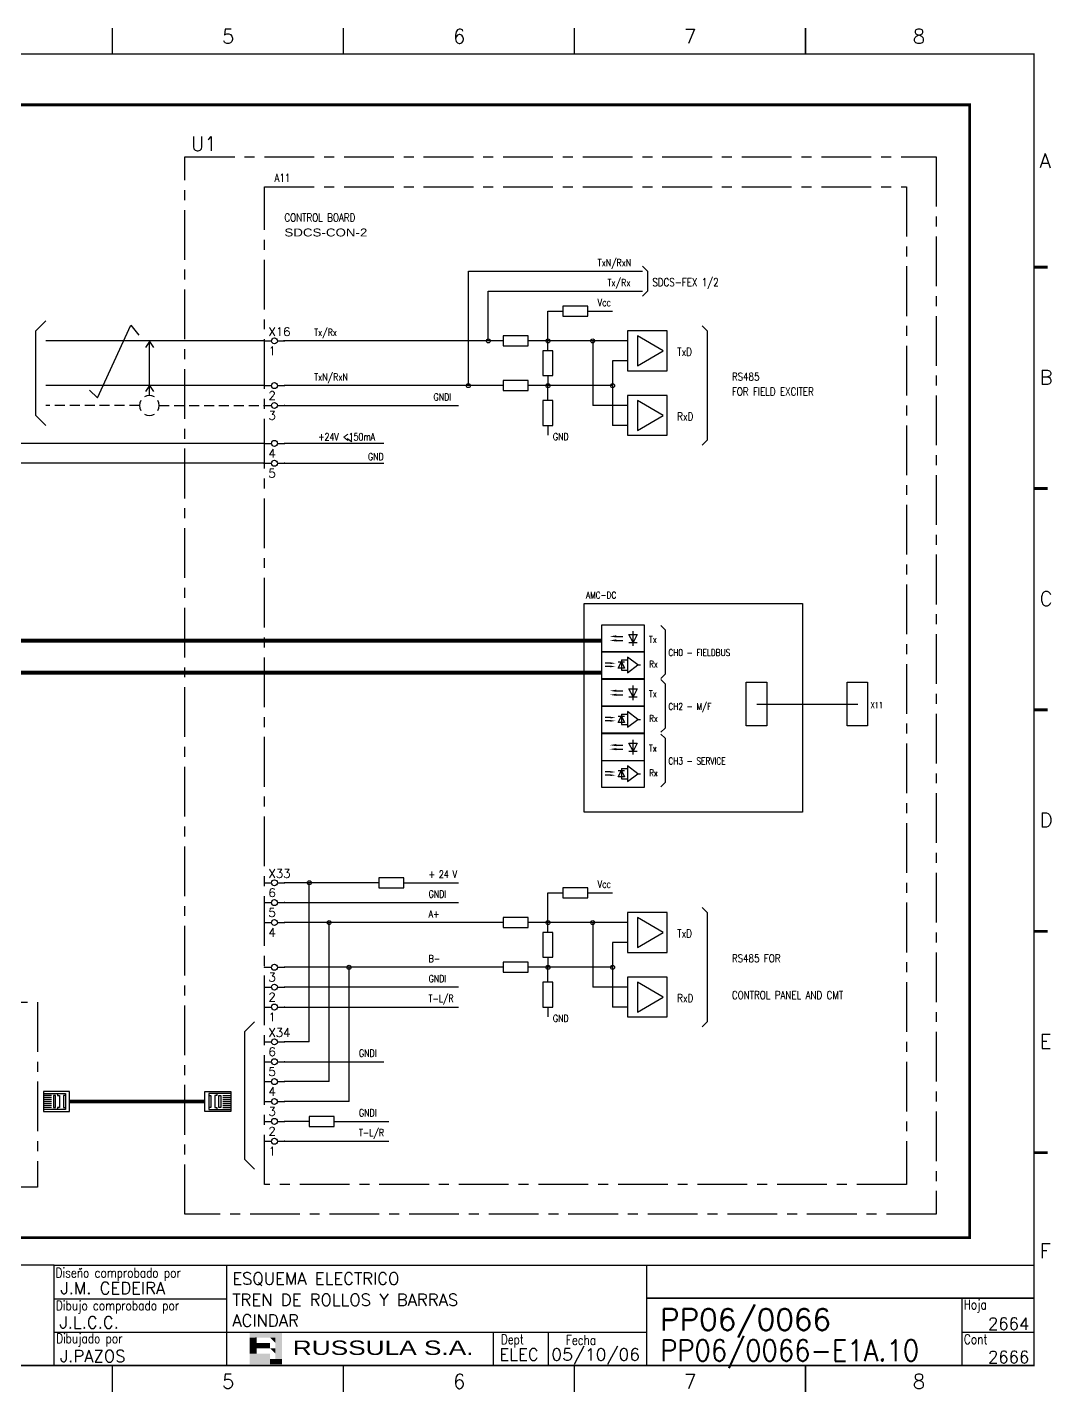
# Model space of a CAD drawing. Extents: x 889 to 1361, y -57 to 286.
# Drawn here: x 1104.1 to 1361.3, y -57 to 286.3 of the extents above; entities that cross this region are included whole.
import ezdxf
from ezdxf.enums import TextEntityAlignment as Align

# ---------------------------------------------------------------- set-up
doc = ezdxf.new("R2010")
doc.units = 0
doc.header["$LTSCALE"] = 10
doc.header["$MEASUREMENT"] = 0
for name, pattern in [('CENTER', [2, 1.25, -0.25, 0.25, -0.25]), ('DASHDOT', [1, 0.5, -0.25, 0, -0.25]), ('HIDDEN', [0.375, 0.25, -0.125])]:
    doc.linetypes.add(name, pattern=pattern)
doc.layers.get('0').update_dxf_attribs({"linetype": 'CONTINUOUS'})
for name, color, linetype in [('1', 7, 'CONTINUOUS'), ('10', 5, 'CONTINUOUS'), ('102', 7, 'CONTINUOUS'), ('2', 7, 'CONTINUOUS'), ('25', 3, 'CONTINUOUS'), ('25PK', 4, 'CENTER'), ('35', 2, 'CONTINUOUS'), ('8', 1, 'CONTINUOUS'), ('9', 6, 'CONTINUOUS'), ('DIBUJO', 7, 'CONTINUOUS'), ('NODE', 7, 'CONTINUOUS')]:
    doc.layers.add(name, color=color, linetype=linetype)
doc.styles.add('ABBSTYLE', font='ROMANS.SHX', dxfattribs={"width": 0.8})
doc.styles.add('HELV', font='HELV.SHX')
doc.styles.add('HELVETICA', font='HELV.SHX')
doc.styles.add('LABEL', font='SIMPLEX', dxfattribs={"width": 0.8, "height": 4})
doc.styles.add('ROMANS', font='ROMANS.SHX')
doc.styles.get("Standard").update_dxf_attribs({"font": 'simplex'})

# ---------------------------------------------------------------- blocks, each defined once
blk = doc.blocks.new('NOD', base_point=(237.5, 170))
at = {"layer": 'NODE'}
blk.add_point((237.5, 170), dxfattribs=at)
blk = doc.blocks.new('$$PLL21C')
for p, q in [((-2.5, 0), (-0.75, 0)), ((0.75, 0), (2.5, 0))]:
    blk.add_line(p, q)
at = {"layer": '2'}
blk.add_circle((0, 0), 0.75, dxfattribs=at)
for p in [(-2.5, 0), (2.5, 0)]:
    blk.add_blockref('NOD', p, dxfattribs=at)
at = {"layer": '8'}
blk.add_attdef('*A', (-1.5, -3.574999999999989), '', height=2.15, dxfattribs=at)
at = {"layer": '9'}
blk.add_attdef('ID', (-1.5, 1.25), '', height=2.15, dxfattribs=at)
blk = doc.blocks.new('AMP')
at = {"layer": '35'}
for p, q in [((0, 5), (0, -5)), ((10, 5), (0, 5)), ((10, -5), (10, 5)), ((0, -5), (10, -5))]:
    blk.add_line(p, q, dxfattribs=at)
blk.add_lwpolyline([(7.5, -3.75), (7.5, 3.75), (1.00480947161671, 0)], close=True, dxfattribs=at)
blk = doc.blocks.new('$030107')
at = {"layer": '102'}
for centre, start, end in [((0, 0), 150.0000000000002, 209.9999999999999), ((0, 0), 60.00000000000018, 119.9999999999999), ((0, 0), 330.0000000000002, 29.99999999999989), ((0, -2.842170943040401e-14), 240.0000000000001, 299.9999999999998)]:
    blk.add_arc(centre, 2.500000000000008, start, end, dxfattribs=at)
blk = doc.blocks.new('newcajec')
at = {"layer": '1'}
for p, q in [((179.4, 20.84999999999999), (0.1303441721052074, 20.84999999999999)), ((184.6434108527132, 20.17582254554676), (184.806079472624, 20.01315011347727)), ((184.806079472624, 20.01315011347727), (185.1814685954953, 20.25090212957883)), ((215.2, 20.79999999999999), (215.2, 0)), ((179.4, 13.86666666), (215.2, 13.86666666)), ((368, 14.06084184883153), (368, 0)), ((179.4, 6.93333333), (267.6330803594942, 6.93333333)), ((267.6330803594942, 6.93333333), (302.5, 6.93333333)), ((270.6330803594942, 6.908826233307309), (270.6330803594942, 0)), ((282.0665401797471, 6.93333333), (282.0665401797471, 0)), ((368, 6.93333333), (383, 6.93333333))]:
    blk.add_line(p, q, dxfattribs=at)
for points in [[(191.5000000000001, 272.5, 0.3, 0.3, 0), (191.5000000000001, 277.9125820568927, 0.3, 0.3, 0)], [(239.5000000000001, 272.5, 0.3, 0.3, 0), (239.5000000000001, 277.9125820568927, 0.3, 0.3, 0)], [(287.5000000000001, 272.5, 0.3, 0.3, 0), (287.5000000000001, 277.9125820568927, 0.3, 0.3, 0)], [(335.5000000000001, 272.5, 0.3, 0.3, 0), (335.5000000000001, 277.9125820568927, 0.3, 0.3, 0)], [(383.0109409190372, 228.2254404700672, 0.6, 0.6, 0), (385.8182220168639, 228.2254404700672, 0.6, 0.6, 0)], [(383.0109409190372, 182.2254404700672, 0.6, 0.6, 0), (385.8182220168639, 182.2254404700672, 0.6, 0.6, 0)], [(383.0109409190372, 136.2254404700672, 0.6, 0.6, 0), (385.8182220168639, 136.2254404700672, 0.6, 0.6, 0)], [(383.0109409190372, 90.2254404700672, 0.6, 0.6, 0), (385.8182220168639, 90.2254404700672, 0.6, 0.6, 0)], [(383.0109409190372, 44.22544047006719, 0.6, 0.6, 0), (385.8182220168639, 44.22544047006719, 0.6, 0.6, 0)], [(383, 20.79999999999999, 0.3, 0.3, 0), (179.4, 20.79999999999999, 0.3, 0.3, 0), (179.4, 0, 0.3, 0.3, 0)], [(302.5, 20.79999999999999, 0.3, 0.3, 0), (302.5, 0, 0.3, 0.3, 0)], [(302.5, 14, 0.3, 0.3, 0), (383, 14, 0.3, 0.3, 0)], [(191.5000000000001, -5.50000000000002, 0.3, 0.3, 0), (191.5000000000001, -0.08741794310727435, 0.3, 0.3, 0)], [(239.5000000000001, -5.50000000000002, 0.3, 0.3, 0), (239.5000000000001, -0.08741794310727435, 0.3, 0.3, 0)], [(287.5000000000001, -5.50000000000002, 0.3, 0.3, 0), (287.5000000000001, -0.08741794310727435, 0.3, 0.3, 0)], [(335.5000000000001, -5.50000000000002, 0.3, 0.3, 0), (335.5000000000001, -0.08741794310727435, 0.3, 0.3, 0)]]:
    blk.add_lwpolyline(points, format="xyseb", dxfattribs=at)
at = {"layer": '1', "const_width": 0.3}
blk.add_lwpolyline([(0, 0), (0, 272.5), (383, 272.5), (383, 0)], close=True, dxfattribs=at)
at = {"layer": '2', "color": 14}
for p, q in [((221.418090625, 4.694274193107214), (221.418090625, 5.808488255607214)), ((221.418090625, 2.465846068107213), (221.418090625, 3.580060130607212))]:
    blk.add_line(p, q, dxfattribs=at)
for points in [[(220.05064609375, 5.808488255607214), (220.05064609375, 6.922702318107211), (226.73593046875, 5.808488255607214), (226.73593046875, 6.922702318107211)], [(221.418090625, 2.465846068107213), (220.05064609375, 2.465846068107213), (221.418090625, 5.808488255607214), (220.05064609375, 5.808488255607214)], [(224.254271875, 5.808488255607214), (225.3684859375, 5.808488255607214), (225.3684859375, 4.694274193107214)], [(225.3684859375, 5.808488255607214), (226.73593046875, 5.808488255607214), (225.3684859375, 1.351632005607213), (226.73593046875, 1.351632005607213)], [(221.418090625, 4.694274193107214), (224.254271875, 4.694274193107214), (221.418090625, 3.580060130607212), (224.254271875, 3.580060130607212)], [(224.254271875, 3.580060130607212), (225.3684859375, 3.580060130607212), (225.3684859375, 2.465846068107213)], [(224.254271875, 0.2374179431072125), (224.254271875, 2.465846068107213), (220.05064609375, 0.2374179431072125), (220.05064609375, 2.465846068107213)], [(226.73593046875, 1.351632005607213), (226.73593046875, 0.2374179431072125), (224.254271875, 1.351632005607213), (224.254271875, 0.2374179431072125)]]:
    blk.add_solid(points, dxfattribs=at)
at = {"layer": '1', "style": 'ROMANS'}
for s, p in [('5', (214.2932166301969, 274.6822757111598)), ('6', (262.293216630197, 274.6822757111598)), ('7', (310.293216630197, 274.6822757111598)), ('8', (357.793216630197, 274.6822757111598)), ('A', (384.130468062106, 248.8361050328228)), ('B', (384.130468062106, 203.8361050328228)), ('C', (384.130468062106, 157.8361050328228)), ('D', (384.130468062106, 111.8361050328228)), ('E', (384.130468062106, 65.8361050328228)), ('F', (384.130468062106, 22.33610503282279)), ('5', (214.2932166301969, -4.817724288840244)), ('6', (262.293216630197, -4.817724288840244)), ('7', (310.293216630197, -4.817724288840244)), ('8', (357.793216630197, -4.817724288840244))]:
    blk.add_text(s, height=3, dxfattribs=at).set_placement(p)
at = {"layer": '1', "style": 'LABEL', "width": 0.8}
for s, p in [('Diseno comprobado por', (179.7314614292997, 18.27223571085374)), ('Dibujo comprobado por', (179.8050291925395, 11.4678814488418)), ('Hoja', (368.3783582875667, 11.66394739740196)), ('Dibujado por', (179.8266890074166, 4.640500723763907)), ('Fecha', (285.7145387337263, 4.296982269486556)), ('Cont', (368.4287365512884, 4.459855685207977))]:
    blk.add_text(s, height=2, dxfattribs=at).set_placement(p)
blk.add_text('Dept', height=2, dxfattribs=at).set_placement((274.6061509242405, 4.441269529660175), align=Align.CENTER)
at = {"layer": '10', "style": 'ROMANS'}
for tag, p in [('REV41', (3.5, 18.74499999999998)), ('REV43', (77.69972273858866, 18.74499999999998)), ('REV31', (3.5, 14.58499999999999)), ('REV33', (77.69972273858866, 14.58499999999999)), ('REV21', (3.5, 10.42499999999999)), ('REV23', (77.69972273858866, 10.42499999999999)), ('REV11', (3.5, 6.265000000000002)), ('REV13', (77.69972273858866, 6.265000000000002))]:
    blk.add_attdef(tag, text='', height=2.5, dxfattribs=at).set_placement(p, align=Align.MIDDLE)
for tag, p, height in [('REV42', (7.999999999999986, 17.49499999999998), 2.5), ('SHEETNAME1', (100.5, 15.82514432423481), 2.5), ('DESIGNCHECK', (180.7368689439597, 14.83229733012664), 2.5), ('DOCUMENTTYPE', (216.431556680333, 16.80300784715599), 2.5), ('NOTA', (305.324267012746, 15.80181941457773), 3), ('REV32', (7.999999999999986, 13.33499999999999), 2.5), ('OBJECT', (216.431556680333, 12.40274635088354), 2.5), ('REV22', (7.999999999999986, 9.174999999999999), 2.5), ('SHEETNAME2', (100.5, 11.66514432423481), 2.5), ('ORDER', (305.324267012746, 7.301819414577723), 4.5), ('SHEETNAME3', (100.5, 7.505144324234807), 2.5), ('DRAWINGCHECK', (180.5313437479052, 7.714149530439984), 2.5), ('CUSTOMER', (216.431556680333, 8.084891464683468), 2.5), ('REV12', (7.999999999999986, 5.015000000000002), 2.5), ('SHEETNAME4', (100.5, 3.345144324234811), 2.5), ('USER', (180.634361454448, 0.7089454855303376), 2.5), ('DEPARTMENT', (271.9308878022507, 1.045088830057653), 2.5), ('DOCUMENT_ID', (305.324267012746, 0.9341589120460885), 4.4)]:
    blk.add_attdef(tag, p, '', height=height, dxfattribs=at)
for tag, width, p, p2 in [('REV44', 1.221199022953692, (84.52509332113708, 17.49499999999998), (98.48165358346499, 17.49499999999998)), ('REV34', 1.221199022953692, (84.52509332113708, 13.33499999999998), (98.48165358346499, 13.33499999999998)), ('REV24', 1.221199022953692, (84.52509332113708, 9.174999999999988), (98.48165358346499, 9.174999999999988)), ('REV14', 1.221199022953692, (84.52509332113708, 5.014999999999999), (98.48165358346499, 5.014999999999999)), ('CREATED2', 7.039914616041486, (282.7069601254168, 1.045088830057653), (301.1448317388588, 1.045088830057653))]:
    blk.add_attdef(tag, text='', height=2.5, dxfattribs=dict(at, width=width)).set_placement(p, p2, align=Align.FIT)
for tag, p in [('SHEET', (382, 7.433333330000005)), ('NEXTSHEET', (382, 0.5000000000000018))]:
    blk.add_attdef(tag, text='', height=2.5, dxfattribs=at).set_placement(p, align=Align.RIGHT)
at = {"layer": 'DIBUJO', "color": 14, "style": 'HELVETICA', "width": 1.3}
blk.add_text('RUSSULA S.A.', height=3, dxfattribs=at).set_placement((229, 2.191446348186597))

msp = doc.modelspace()

# ---------------------------------------------------------------- linework, layer by layer
for p, q in [((1163.438202048241, 181.6991571373094), (1047.947287315007, 181.6991571373093)), ((1163.438202048241, 176.6991571373094), (1047.947287315007, 176.6991571373094)), ((1287.407448686372, 116.1080111413723), (1312.831494606395, 116.1080111413723))]:
    msp.add_line(p, q)
for points in [[(1244.026369453949, 141.4216091706752), (1298.890229538801, 141.4216091706752), (1298.890229538801, 88.97983851831759), (1244.026369453949, 88.97983851831759)], [(1284.778523775328, 121.6819230102575), (1289.927099966437, 121.6819230102575), (1289.927099966437, 110.6539248467056), (1284.778523775328, 110.6539248467056)], [(1310.15364871906, 121.6819230102575), (1315.302224910168, 121.6819230102575), (1315.302224910168, 110.6539248467056), (1310.15364871906, 110.6539248467056)]]:
    msp.add_lwpolyline(points, close=True)
for points in [[(1240.961255252108, 132.0633462899772, 1, 1, 0), (1059.781789271367, 132.0633462899772, 1, 1, 0)], [(1248.461255252108, 132.0633462899772, 1, 1, 0), (1240.961255252108, 132.0633462899772, 1, 1, 0)], [(1240.961255252108, 124.0633462899772, 1, 1, 0), (1059.781789271367, 124.0633462899772, 1, 1, 0)], [(1248.461255252108, 124.0633462899772, 1, 1, 0), (1240.961255252108, 124.0633462899772, 1, 1, 0)]]:
    msp.add_lwpolyline(points, format="xyseb")
at = {"layer": '2', "color": 7}
for p, q in [((1106.188202048241, 209.9751670624095), (1108.688202048241, 212.4751670624095)), ((1106.188202048241, 209.9751670624095), (1108.688202048241, 212.4751670624095)), ((1106.188202048241, 188.7251693540229), (1106.188202048241, 209.9751670624095)), ((1121.694137398478, 193.1185246784324), (1130.087492722887, 211.3974279205905)), ((1130.087492722887, 211.3974279205905), (1132.087492722887, 208.8974279205905)), ((1163.688202048241, 207.4751670624095), (1108.688202048241, 207.4751670624095)), ((1134.746891882892, 207.288182733815), (1133.746891882892, 205.788182733815)), ((1134.746891882892, 193.7251693540229), (1134.746891882892, 207.288182733815)), ((1134.746891882892, 207.288182733815), (1135.746891882892, 205.788182733815)), ((1163.688202048241, 196.2251693540229), (1108.688202048241, 196.2251693540229)), ((1134.746891882892, 196.2251693540229), (1133.746891882892, 194.7251693540229)), ((1134.746891882892, 196.2251693540229), (1135.746891882892, 194.7251693540229)), ((1119.694137398478, 195.1185246784324), (1121.694137398478, 193.1185246784324)), ((1108.688202048241, 186.2251693540229), (1106.188202048241, 188.7251693540229)), ((1184.471218085809, 182.9294277415686), (1185.609478802719, 182.1379083482666)), ((1248.461255252108, 136.0633462899772), (1259.086255252108, 136.0633462899772)), ((1248.461255252108, 129.2633462899772), (1248.461255252108, 136.0633462899772)), ((1259.086255252108, 136.0633462899772), (1259.086255252108, 129.2633462899772)), ((1248.461255252108, 122.5100376487626), (1248.461255252108, 129.3100376487626)), ((1248.461255252108, 129.3100376487626), (1259.086255252108, 129.3100376487626)), ((1259.086255252108, 129.2633462899772), (1248.461255252108, 129.2633462899772)), ((1259.086255252108, 129.3100376487626), (1259.086255252108, 122.5100376487626)), ((1259.086255252108, 122.5100376487626), (1248.461255252108, 122.5100376487626)), ((1248.461255252108, 122.3908889550722), (1259.086255252108, 122.3908889550722)), ((1248.461255252108, 115.5908889550722), (1248.461255252108, 122.3908889550722)), ((1259.086255252108, 122.3908889550722), (1259.086255252108, 115.5908889550722)), ((1248.461255252108, 108.8375803138575), (1248.461255252108, 115.6375803138575)), ((1248.461255252108, 115.6375803138575), (1259.086255252108, 115.6375803138575)), ((1259.086255252108, 115.5908889550722), (1248.461255252108, 115.5908889550722)), ((1259.086255252108, 115.6375803138575), (1259.086255252108, 108.8375803138575)), ((1259.086255252108, 108.8375803138575), (1248.461255252108, 108.8375803138575)), ((1248.461255252108, 101.9184316201671), (1248.461255252108, 108.7184316201671)), ((1248.461255252108, 108.7184316201671), (1259.086255252108, 108.7184316201671)), ((1259.086255252108, 108.7184316201671), (1259.086255252108, 101.9184316201671)), ((1248.461255252108, 101.9651229789525), (1259.086255252108, 101.9651229789525)), ((1248.461255252108, 95.16512297895247), (1248.461255252108, 101.9651229789525)), ((1259.086255252108, 101.9184316201671), (1248.461255252108, 101.9184316201671)), ((1259.086255252108, 101.9651229789525), (1259.086255252108, 95.16512297895247)), ((1259.086255252108, 95.16512297895247), (1248.461255252108, 95.16512297895247)), ((1161.188202048241, 36.22286521377987), (1158.688202048241, 33.72286521377987)), ((1158.688202048241, 33.72286521377987), (1158.688202048241, 1.696100408621078)), ((1114.633967806263, 18.72286521377987), (1108.133967806263, 18.72286521377987)), ((1108.133967806263, 18.72286521377987), (1108.133967806263, 13.72286521377987)), ((1108.133967806263, 18.22286521377987), (1113.633967806263, 18.22286521377987)), ((1110.133967806263, 17.72286521377987), (1108.133967806263, 17.72286521377987)), ((1110.133967806263, 17.22286521377987), (1108.133967806263, 17.22286521377987)), ((1110.633967806263, 17.72286521377987), (1110.633967806263, 14.72286521377987)), ((1111.133967806263, 17.72286521377987), (1110.633967806263, 17.72286521377987)), ((1111.133967806263, 14.72286521377987), (1111.133967806263, 17.72286521377987)), ((1111.633967806263, 18.22286521377987), (1111.633967806263, 17.72286521377987)), ((1111.633967806263, 17.72286521377987), (1112.133967806263, 17.72286521377987)), ((1112.133967806263, 17.72286521377987), (1112.133967806263, 14.72286521377987)), ((1113.133967806263, 17.72286521377987), (1113.133967806263, 14.72286521377987)), ((1113.633967806263, 17.72286521377987), (1113.133967806263, 17.72286521377987)), ((1113.633967806263, 18.22286521377987), (1113.633967806263, 14.22286521377987)), ((1114.633967806263, 13.72286521377987), (1114.633967806263, 18.72286521377987)), ((1148.688202048241, 13.72286521377987), (1148.688202048241, 18.72286521377987)), ((1148.688202048241, 18.72286521377987), (1155.188202048241, 18.72286521377987)), ((1149.688202048241, 18.22286521377987), (1149.688202048241, 14.22286521377987)), ((1155.188202048241, 18.22286521377987), (1149.688202048241, 18.22286521377987)), ((1149.688202048241, 17.72286521377987), (1150.188202048241, 17.72286521377987)), ((1150.188202048241, 17.72286521377987), (1150.188202048241, 14.72286521377987)), ((1151.188202048241, 17.72286521377987), (1151.188202048241, 14.72286521377987)), ((1151.688202048241, 17.72286521377987), (1151.188202048241, 17.72286521377987)), ((1151.688202048241, 18.22286521377987), (1151.688202048241, 17.72286521377987)), ((1152.188202048241, 14.72286521377987), (1152.188202048241, 17.72286521377987)), ((1152.188202048241, 17.72286521377987), (1152.688202048241, 17.72286521377987)), ((1152.688202048241, 17.72286521377987), (1152.688202048241, 14.72286521377987)), ((1153.188202048241, 17.72286521377987), (1155.188202048241, 17.72286521377987)), ((1153.188202048241, 17.22286521377987), (1155.188202048241, 17.22286521377987)), ((1155.188202048241, 18.72286521377987), (1155.188202048241, 13.72286521377987)), ((1110.133967806263, 16.72286521377987), (1108.133967806263, 16.72286521377987)), ((1110.133967806263, 16.22286521377987), (1108.133967806263, 16.22286521377987)), ((1110.133967806263, 15.72286521377987), (1108.133967806263, 15.72286521377987)), ((1110.133967806263, 15.22286521377987), (1108.133967806263, 15.22286521377987)), ((1110.133967806263, 14.72286521377987), (1108.133967806263, 14.72286521377987)), ((1113.633967806263, 14.22286521377987), (1108.133967806263, 14.22286521377987)), ((1110.633967806263, 14.72286521377987), (1111.133967806263, 14.72286521377987)), ((1111.633967806263, 14.72286521377987), (1111.633967806263, 14.22286521377987)), ((1112.133967806263, 14.72286521377987), (1111.633967806263, 14.72286521377987)), ((1113.133967806263, 14.72286521377987), (1113.633967806263, 14.72286521377987)), ((1114.633967806263, 16.22286521377987), (1148.688202048241, 16.22286521377987)), ((1150.188202048241, 14.72286521377987), (1149.688202048241, 14.72286521377987)), ((1149.688202048241, 14.22286521377987), (1155.188202048241, 14.22286521377987)), ((1151.188202048241, 14.72286521377987), (1151.688202048241, 14.72286521377987)), ((1151.688202048241, 14.72286521377987), (1151.688202048241, 14.22286521377987)), ((1152.688202048241, 14.72286521377987), (1152.188202048241, 14.72286521377987)), ((1153.188202048241, 16.72286521377987), (1155.188202048241, 16.72286521377987)), ((1153.188202048241, 16.22286521377987), (1155.188202048241, 16.22286521377987)), ((1153.188202048241, 15.72286521377987), (1155.188202048241, 15.72286521377987)), ((1153.188202048241, 15.22286521377987), (1155.188202048241, 15.22286521377987)), ((1153.188202048241, 14.72286521377987), (1155.188202048241, 14.72286521377987)), ((1108.133967806263, 13.72286521377987), (1114.633967806263, 13.72286521377987)), ((1155.188202048241, 13.72286521377987), (1148.688202048241, 13.72286521377987)), ((1158.688202048241, 1.696100408621078), (1161.188202048241, -0.8038995913789222))]:
    msp.add_line(p, q, dxfattribs=at)
at = {"layer": '2', "color": 7, "linetype": 'HIDDEN'}
for p, q in [((1132.246891882892, 191.2251693540229), (1108.688202048241, 191.2251693540229)), ((1137.246891882892, 191.2251693540229), (1163.688202048241, 191.2251693540229))]:
    msp.add_line(p, q, dxfattribs=at)
at = {"layer": '2', "color": 3, "linetype": 'DASHDOT', "const_width": 0.7}
msp.add_lwpolyline([(994.0604285524653, 266.8086213722307), (1340.93620764984, 266.8086213722307), (1340.93620764984, -18.01535727655448), (994.0604285524653, -18.01535727655448), (994.0604285524653, 266.8086213722307)], dxfattribs=at)
at = {"layer": '2', "color": 7}
msp.add_lwpolyline([(1114.633967806263, 16.22286521377987, 1, 1, 0), (1148.688202048241, 16.22286521377987, 1, 1, 0)], format="xyseb", dxfattribs=at)
at = {"layer": '25'}
for p, q in [((1259.938202048241, 224.9751693540229), (1258.688202048241, 226.2251693540229)), ((1259.938202048241, 224.9751693540229), (1259.938202048241, 219.9751693540229)), ((1259.938202048241, 219.9751693540229), (1258.688202048241, 218.7251693540229)), ((1274.938202048241, 209.9751693540229), (1273.688202048241, 211.2251693540229)), ((1274.938202048241, 209.9751693540229), (1274.938202048241, 182.4751693540229)), ((1274.938202048241, 182.4751693540229), (1273.688202048241, 181.2251693540229)), ((1264.364887063291, 134.806921012094), (1263.302387063291, 135.869421012094)), ((1264.364887063291, 134.806921012094), (1264.364887063291, 123.658712994377)), ((1264.364887063291, 123.658712994377), (1263.302387063291, 122.596212994377)), ((1264.364887063291, 121.2680321826402), (1263.302387063291, 122.3305321826402)), ((1264.364887063291, 121.2680321826402), (1264.364887063291, 110.1198241649232)), ((1264.364887063291, 110.1198241649231), (1263.302387063291, 109.0573241649231)), ((1264.364887063291, 107.5577657734407), (1263.302387063291, 108.6202657734407)), ((1264.364887063291, 107.5577657734407), (1264.364887063291, 96.40955775572371)), ((1264.364887063291, 96.40955775572368), (1263.302387063291, 95.34705775572368)), ((1274.938202048241, 63.72286521377987), (1273.688202048241, 64.97286521377987)), ((1274.938202048241, 63.72286521377987), (1274.938202048241, 36.22286521377987)), ((1274.938202048241, 36.22286521377987), (1273.688202048241, 34.97286521377987))]:
    msp.add_line(p, q, dxfattribs=at)
at = {"layer": '25PK'}
for p, q in [((1143.688202048241, -12.12336033635131), (1143.688202048241, 253.7251693540229)), ((1143.688202048241, 253.7251693540229), (1332.549312932299, 253.7251693540229)), ((1332.549312932299, 253.7251693540229), (1332.549312932299, -12.12336033635131)), ((1163.688202048241, -4.623360336351311), (1163.688202048241, 246.2251693540229)), ((1163.688202048241, 246.2251693540229), (1325.049312932299, 246.2251693540229)), ((1325.049312932299, 246.2251693540229), (1325.049312932299, -4.623360336351311)), ((1071.633967806263, 41.22286521377987), (1106.633967806263, 41.22286521377987)), ((1106.633967806263, 41.22286521377987), (1106.633967806263, -5.277134786220131)), ((1106.633967806263, -5.277134786220131), (1071.633967806263, -5.277134786220131)), ((1325.049312932299, -4.623360336351311), (1163.688202048241, -4.623360336351311)), ((1332.549312932299, -12.12336033635131), (1143.688202048241, -12.12336033635131))]:
    msp.add_line(p, q, dxfattribs=at)
at = {"layer": '35'}
for p, q in [((1214.938202048241, 196.2251693540229), (1214.938202048241, 224.9751693540229)), ((1214.938202048241, 224.9751693540229), (1258.688202048241, 224.9751693540229)), ((1219.938202048241, 219.9751693540229), (1258.688202048241, 219.9751693540229)), ((1219.938202048241, 207.4751693540229), (1219.938202048241, 219.9751693540229)), ((1234.938202048241, 207.4751693540229), (1234.938202048241, 214.9751693540229)), ((1234.938202048241, 214.9751693540229), (1238.688202048241, 214.9751693540229)), ((1244.938202048241, 214.9751693540229), (1251.188202048241, 214.9751693540229)), ((1223.688202048241, 207.4751693540229), (1168.475658917406, 207.4751693540229)), ((1254.867460063647, 207.4751693540229), (1229.938202048241, 207.4751693540229)), ((1234.938202048241, 204.9751693540229), (1234.938202048241, 207.4751693540229)), ((1246.188202048241, 207.4751693540229), (1246.188202048241, 191.2251693540229)), ((1251.188202048241, 202.4751693540229), (1251.188202048241, 186.2251693540229)), ((1254.867460063647, 202.4751693540229), (1251.188202048241, 202.4751693540229)), ((1223.688202048241, 196.2251693540229), (1168.688202048241, 196.2251693540229)), ((1251.117460063647, 196.2251693540229), (1229.938202048241, 196.2251693540229)), ((1234.938202048241, 198.7251693540229), (1234.938202048241, 196.2251693540229)), ((1234.938202048241, 192.4751693540229), (1234.938202048241, 196.2251693540229)), ((1163.438202048241, 191.2251693540229), (1163.688202048241, 191.2251693540229)), ((1168.688202048241, 191.2251693540229), (1212.438202048241, 191.2251693540229)), ((1254.867460063647, 191.2251693540229), (1246.188202048241, 191.2251693540229)), ((1234.938202048241, 186.2251693540229), (1234.938202048241, 183.7251693540229)), ((1254.867460063647, 186.2251693540229), (1251.188202048241, 186.2251693540229)), ((1163.688202048241, 181.6991571373094), (1163.438202048241, 181.6991571373094)), ((1193.688202048241, 181.6991571373094), (1168.688202048241, 181.6991571373094)), ((1163.438202048241, 176.6991571373094), (1163.688202048241, 176.6991571373094)), ((1168.688202048241, 176.6991571373094), (1193.688202048241, 176.6991571373094)), ((1256.323755252108, 130.8273462899774), (1256.323755252108, 134.4993462899774)), ((1252.090755252108, 133.1733462899774), (1253.722755252108, 133.1733462899774)), ((1252.090755252108, 132.1533462899774), (1253.722755252108, 132.1533462899774)), ((1256.323755252108, 131.6433462899774), (1255.303755252108, 133.6833462899774)), ((1255.303755252108, 133.6833462899774), (1257.343755252108, 133.6833462899774)), ((1255.303755252108, 131.6433462899774), (1257.343755252108, 131.6433462899774)), ((1257.343755252108, 133.6833462899774), (1256.323755252108, 131.6433462899774)), ((1253.391255252108, 127.2870376487626), (1253.391255252108, 124.6758376487626)), ((1253.391255252108, 127.2870376487626), (1254.943246709769, 127.2870376487626)), ((1257.554446709769, 125.9814376487626), (1254.943246709769, 127.9398376487626)), ((1254.943246709769, 127.9398376487626), (1254.943246709769, 124.0230376487626)), ((1250.644477603643, 126.4200376487626), (1249.338877603643, 126.4200376487626)), ((1250.644477603643, 125.6040376487626), (1249.338877603643, 125.6040376487626)), ((1252.575255252108, 125.1654376487626), (1253.391255252108, 126.7974376487626)), ((1252.575255252108, 126.7974376487626), (1254.207255252108, 126.7974376487626)), ((1254.207255252108, 125.1654376487626), (1252.575255252108, 125.1654376487626)), ((1253.391255252108, 126.7974376487626), (1254.207255252108, 125.1654376487626)), ((1253.391255252108, 124.6758376487626), (1254.943246709769, 124.6758376487626)), ((1254.943246709769, 124.0230376487626), (1257.554446709769, 125.9814376487626)), ((1257.554446709769, 125.9814376487626), (1258.207246709769, 125.9814376487626)), ((1256.323755252108, 117.1548889550724), (1256.323755252108, 120.8268889550723)), ((1252.090755252108, 119.5008889550724), (1253.722755252108, 119.5008889550724)), ((1252.090755252108, 118.4808889550724), (1253.722755252108, 118.4808889550724)), ((1256.323755252108, 117.9708889550723), (1255.303755252108, 120.0108889550723)), ((1255.303755252108, 120.0108889550723), (1257.343755252108, 120.0108889550723)), ((1255.303755252108, 117.9708889550723), (1257.343755252108, 117.9708889550723)), ((1257.343755252108, 120.0108889550723), (1256.323755252108, 117.9708889550723)), ((1253.391255252108, 113.6145803138575), (1253.391255252108, 111.0033803138575)), ((1253.391255252108, 113.6145803138575), (1254.943246709769, 113.6145803138575)), ((1257.554446709769, 112.3089803138575), (1254.943246709769, 114.2673803138575)), ((1254.943246709769, 114.2673803138575), (1254.943246709769, 110.3505803138575)), ((1250.644477603643, 112.7475803138575), (1249.338877603643, 112.7475803138575)), ((1250.644477603643, 111.9315803138575), (1249.338877603643, 111.9315803138575)), ((1252.575255252108, 111.4929803138575), (1253.391255252108, 113.1249803138576)), ((1252.575255252108, 113.1249803138576), (1254.207255252108, 113.1249803138576)), ((1254.207255252108, 111.4929803138575), (1252.575255252108, 111.4929803138575)), ((1253.391255252108, 113.1249803138576), (1254.207255252108, 111.4929803138575)), ((1253.391255252108, 111.0033803138575), (1254.943246709769, 111.0033803138575)), ((1254.943246709769, 110.3505803138575), (1257.554446709769, 112.3089803138575)), ((1257.554446709769, 112.3089803138575), (1258.207246709769, 112.3089803138575)), ((1256.323755252108, 103.4824316201673), (1256.323755252108, 107.1544316201673)), ((1252.090755252108, 105.8284316201673), (1253.722755252108, 105.8284316201673)), ((1252.090755252108, 104.8084316201673), (1253.722755252108, 104.8084316201673)), ((1255.303755252108, 106.3384316201673), (1257.343755252108, 106.3384316201673)), ((1256.323755252108, 104.2984316201673), (1255.303755252108, 106.3384316201673)), ((1255.303755252108, 104.2984316201673), (1257.343755252108, 104.2984316201673)), ((1257.343755252108, 106.3384316201673), (1256.323755252108, 104.2984316201673)), ((1253.391255252108, 99.94212297895245), (1253.391255252108, 97.33092297895246)), ((1253.391255252108, 99.94212297895245), (1254.943246709769, 99.94212297895245)), ((1257.554446709769, 98.63652297895248), (1254.943246709769, 100.5949229789525)), ((1254.943246709769, 100.5949229789525), (1254.943246709769, 96.67812297895244)), ((1250.644477603643, 99.07512297895246), (1249.338877603643, 99.07512297895246)), ((1250.644477603643, 98.25912297895246), (1249.338877603643, 98.25912297895246)), ((1252.575255252108, 97.82052297895245), (1253.391255252108, 99.45252297895252)), ((1252.575255252108, 99.45252297895252), (1254.207255252108, 99.45252297895252)), ((1254.207255252108, 97.82052297895245), (1252.575255252108, 97.82052297895245)), ((1253.391255252108, 99.45252297895252), (1254.207255252108, 97.82052297895245)), ((1253.391255252108, 97.33092297895246), (1254.943246709769, 97.33092297895246)), ((1254.943246709769, 96.67812297895244), (1257.554446709769, 98.63652297895248)), ((1257.554446709769, 98.63652297895248), (1258.207246709769, 98.63652297895248)), ((1192.438202048241, 71.22286521377987), (1168.688202048241, 71.22286521377987)), ((1174.938202048241, 31.22286521377987), (1174.938202048241, 71.22286521377987)), ((1198.688202048241, 71.22286521377987), (1212.438202048241, 71.22286521377987)), ((1234.938202048241, 61.22286521377987), (1234.938202048241, 68.72286521377987)), ((1234.938202048241, 68.72286521377987), (1238.688202048241, 68.72286521377987)), ((1244.938202048241, 68.72286521377987), (1251.188202048241, 68.72286521377987)), ((1168.688202048241, 66.22286521377987), (1212.438202048241, 66.22286521377987)), ((1223.688202048241, 61.22286521377987), (1168.688202048241, 61.22286521377987)), ((1179.938202048241, 21.22286521377987), (1179.938202048241, 61.22286521377987)), ((1254.867460063647, 61.22286521377987), (1229.938202048241, 61.22286521377987)), ((1234.938202048241, 58.72286521377987), (1234.938202048241, 61.22286521377987)), ((1246.188202048241, 61.22286521377987), (1246.188202048241, 44.97286521377987)), ((1251.188202048241, 56.22286521377987), (1251.188202048241, 39.97286521377987)), ((1254.867460063647, 56.22286521377987), (1251.188202048241, 56.22286521377987)), ((1234.938202048241, 52.47286521377987), (1234.938202048241, 49.97286521377987)), ((1223.688202048241, 49.97286521377987), (1168.688202048241, 49.97286521377987)), ((1184.938202048241, 16.22286521377987), (1184.938202048241, 49.97286521377987)), ((1251.117460063647, 49.97286521377987), (1229.938202048241, 49.97286521377987)), ((1234.938202048241, 46.22286521377987), (1234.938202048241, 49.97286521377987)), ((1212.438202048241, 44.97286521377987), (1168.688202048241, 44.97286521377987)), ((1254.867460063647, 44.97286521377987), (1246.188202048241, 44.97286521377984)), ((1168.688202048241, 39.97286521377987), (1212.438202048241, 39.97286521377987)), ((1234.938202048241, 39.97286521377987), (1234.938202048241, 37.47286521377987)), ((1254.867460063647, 39.97286521377987), (1251.188202048241, 39.97286521377987)), ((1174.938202048241, 31.22286521377987), (1168.688202048241, 31.22286521377987)), ((1168.688202048241, 26.22286521377987), (1193.688202048241, 26.22286521377987)), ((1179.938202048241, 21.22286521377987), (1168.688202048241, 21.22286521377987)), ((1184.938202048241, 16.22286521377987), (1168.688202048241, 16.22286521377987)), ((1174.938202048241, 11.22286521377987), (1168.688202048241, 11.22286521377987)), ((1181.188202048241, 11.22286521377987), (1194.938202048241, 11.22286521377987)), ((1168.688202048241, 6.222865213779869), (1194.938202048241, 6.222865213779869))]:
    msp.add_line(p, q, dxfattribs=at)
for points in [[(1238.688202048241, 216.2251693540229), (1238.688202048241, 213.7251693540229), (1244.938202048241, 213.7251693540229), (1244.938202048241, 216.2251693540229)], [(1223.688202048241, 208.7251693540229), (1223.688202048241, 206.2251693540229), (1229.938202048241, 206.2251693540229), (1229.938202048241, 208.7251693540229)], [(1233.688202048241, 198.7251693540229), (1236.188202048241, 198.7251693540229), (1236.188202048241, 204.9751693540229), (1233.688202048241, 204.9751693540229)], [(1223.688202048241, 197.4751693540229), (1223.688202048241, 194.9751693540229), (1229.938202048241, 194.9751693540229), (1229.938202048241, 197.4751693540229)], [(1233.688202048241, 186.2251693540229), (1236.188202048241, 186.2251693540229), (1236.188202048241, 192.4751693540229), (1233.688202048241, 192.4751693540229)], [(1192.438202048241, 72.47286521377987), (1192.438202048241, 69.97286521377987), (1198.688202048241, 69.97286521377987), (1198.688202048241, 72.47286521377987)], [(1238.688202048241, 69.97286521377987), (1238.688202048241, 67.47286521377987), (1244.938202048241, 67.47286521377987), (1244.938202048241, 69.97286521377987)], [(1223.688202048241, 62.47286521377987), (1223.688202048241, 59.97286521377987), (1229.938202048241, 59.97286521377987), (1229.938202048241, 62.47286521377987)], [(1233.688202048241, 52.47286521377987), (1236.188202048241, 52.47286521377987), (1236.188202048241, 58.72286521377987), (1233.688202048241, 58.72286521377987)], [(1223.688202048241, 51.22286521377987), (1223.688202048241, 48.72286521377987), (1229.938202048241, 48.72286521377987), (1229.938202048241, 51.22286521377987)], [(1233.688202048241, 39.97286521377987), (1236.188202048241, 39.97286521377987), (1236.188202048241, 46.22286521377987), (1233.688202048241, 46.22286521377987)], [(1174.938202048241, 12.47286521377987), (1174.938202048241, 9.972865213779869), (1181.188202048241, 9.972865213779869), (1181.188202048241, 12.47286521377987)]]:
    msp.add_lwpolyline(points, close=True, dxfattribs=at)
for centre in [(1219.938202048241, 207.4751693540229), (1234.938202048241, 207.4751693540229), (1246.188202048241, 207.4751693540229), (1214.938202048241, 196.2251693540229), (1234.938202048241, 196.2251693540229), (1251.188202048241, 196.2251693540229), (1174.938202048241, 71.22286521377987), (1179.938202048241, 61.22286521377987), (1234.938202048241, 61.22286521377987), (1246.188202048241, 61.22286521377987), (1184.938202048241, 49.97286521377987), (1234.938202048241, 49.97286521377987), (1251.188202048241, 49.97286521377987)]:
    msp.add_circle(centre, 0.5, dxfattribs=at)
for points in [[(1252.090755252108, 132.9013462899774), (1252.090755252108, 133.4453462899774), (1250.458755252107, 133.1733462899774)], [(1252.090755252108, 131.8813462899774), (1252.090755252108, 132.4253462899774), (1250.458755252107, 132.1533462899774)], [(1250.644477603643, 126.2024376487626), (1250.644477603643, 126.6376376487626), (1251.950077603643, 126.4200376487626)], [(1250.644477603643, 125.3864376487626), (1250.644477603643, 125.8216376487626), (1251.950077603643, 125.6040376487626)], [(1252.090755252108, 119.2288889550724), (1252.090755252108, 119.7728889550723), (1250.458755252107, 119.5008889550724)], [(1252.090755252108, 118.2088889550724), (1252.090755252108, 118.7528889550724), (1250.458755252107, 118.4808889550724)], [(1250.644477603643, 112.5299803138575), (1250.644477603643, 112.9651803138575), (1251.950077603643, 112.7475803138575)], [(1250.644477603643, 111.7139803138575), (1250.644477603643, 112.1491803138575), (1251.950077603643, 111.9315803138575)], [(1252.090755252108, 105.5564316201673), (1252.090755252108, 106.1004316201673), (1250.458755252107, 105.8284316201673)], [(1252.090755252108, 104.5364316201673), (1252.090755252108, 105.0804316201673), (1250.458755252107, 104.8084316201673)], [(1250.644477603643, 98.85752297895249), (1250.644477603643, 99.29272297895244), (1251.950077603643, 99.07512297895246)], [(1250.644477603643, 98.04152297895246), (1250.644477603643, 98.47672297895247), (1251.950077603643, 98.25912297895246)]]:
    msp.add_solid(points, dxfattribs=at)

# ---------------------------------------------------------------- block references
at = {"layer": '2', "color": 7}
ref = msp.add_blockref('newcajec', (893.696728770931, -50.15583080903673), dxfattribs=dict(at, xscale=1.210051061999957, yscale=1.210051061999991, zscale=1.210051062))
ref.add_attrib('USER', 'J.PAZOS', (1112.273529682578, -49.29797057137061), dxfattribs={"layer": '10', "height": 3.025127655, "style": 'ROMANS'})
ref.add_attrib('DRAWINGCHECK', 'J.L.C.C.', (1112.148872997371, -40.82131597730098), dxfattribs={"layer": '10', "height": 3.025127655, "style": 'ROMANS'})
ref.add_attrib('DESIGNCHECK', 'J.M. CEDEIRA', (1112.397568979124, -32.20799367281717), dxfattribs={"layer": '10', "height": 3.025127655, "style": 'ROMANS'})
ref.add_attrib('DOCUMENT_ID', 'PP06/0066-E1A.10', (1263.154682324076, -49.02545082543861), dxfattribs={"layer": '10', "height": 5.324224672800001, "style": 'ROMANS', "width": 0.9})
ref.add_attrib('ORDER', 'PP06/0066', (1263.154682324076, -41.32025647189469), dxfattribs={"layer": '10', "height": 5.445229778999999, "style": 'ROMANS'})
ref.add_attrib('CUSTOMER', 'ACINDAR', (1155.589963782281, -40.3726993060418), dxfattribs={"layer": '10', "height": 3.025127655, "style": 'ROMANS'})
ref.add_attrib('OBJECT', 'TREN DE ROLLOS Y BARRAS', (1155.589963782281, -35.14787441543339), dxfattribs={"layer": '10', "height": 3.025127655, "style": 'ROMANS'})
ref.add_attrib('DOCUMENTTYPE', 'ESQUEMA ELECTRICO', (1155.589963782281, -29.82333331879123), dxfattribs={"layer": '10', "height": 3.025127655, "style": 'ROMANS'})
ref.add_attrib('CREATED2', '05/10/06', dxfattribs={"layer": '10', "height": 3.025127655, "style": 'ROMANS', "width": 0.9619759102665534}).set_placement((1235.786586105483, -48.89121996034103), (1258.097352232349, -48.89121996034103), align=Align.FIT)
ref.add_attrib('DEPARTMENT', 'ELEC', (1222.746988346647, -48.89121996034103), dxfattribs={"layer": '10', "height": 3.025127655, "style": 'ROMANS'})
ref.add_attrib('NEXTSHEET', '2666', dxfattribs={"layer": '10', "height": 3.025127655, "style": 'ROMANS'}).set_placement((1355.936234454931, -49.55080527803665), align=Align.RIGHT)
ref.add_attrib('SHEET', '2664', dxfattribs={"layer": '10', "height": 3.025127655, "style": 'ROMANS'}).set_placement((1355.936234454931, -41.16111791887023), align=Align.RIGHT)
for p, values in [((1166.188202048241, 207.4751670624095), {'ID': 'X16', '*A': '1'}), ((1166.188202048241, 196.2251693540229), {'*A': '2'}), ((1166.188202048241, 191.2251693540229), {'*A': '3'}), ((1166.188202048241, 181.6991571373094), {'*A': '4'}), ((1166.188202048241, 176.6991571373094), {'*A': '5'}), ((1166.188202048241, 71.22286521377987), {'ID': 'X33', '*A': '6'}), ((1166.188202048241, 66.22286521377987), {'*A': '5'}), ((1166.188202048241, 61.22286521377987), {'*A': '4'}), ((1166.188202048241, 49.97286521377987), {'*A': '3'}), ((1166.188202048241, 44.97286521377987), {'*A': '2'}), ((1166.188202048241, 39.97286521377987), {'*A': '1'}), ((1166.188202048241, 31.22286521377987), {'ID': 'X34', '*A': '6'}), ((1166.188202048241, 26.22286521377987), {'*A': '5'}), ((1166.188202048241, 21.22286521377987), {'*A': '4'}), ((1166.188202048241, 16.22286521377987), {'*A': '3'}), ((1166.188202048241, 11.22286521377987), {'*A': '2'}), ((1166.188202048241, 6.222865213779869), {'*A': '1'})]:
    msp.add_blockref('$$PLL21C', p, dxfattribs=at).add_auto_attribs(values)
msp.add_blockref('$030107', (1134.746891882892, 191.2251693540229), dxfattribs=at)
at = {"layer": '35', "rotation": 180}
for p in [(1264.938202048241, 204.9751693540229), (1264.938202048241, 188.7251693540229), (1264.938202048241, 58.72286521377987), (1264.938202048241, 42.47286521377987)]:
    msp.add_blockref('AMP', p, dxfattribs=at)

# ---------------------------------------------------------------- texts
at = {"layer": '2', "color": 6}
msp.add_text('U1', height=3.6, dxfattribs=at).set_placement((1145.188202048241, 255.2251693540229))
at = {"layer": '25'}
for s, height, style, width, p in [('A11', 2, 'ABBSTYLE', 0.8, (1166.188202048241, 247.4751693540229)), ('CONTROL BOARD', 2, 'ABBSTYLE', 0.8, (1168.688202048241, 237.4751693540229)), ('SDCS-CON-2', 2, 'HELV', 1.2, (1168.688202048241, 233.7251693540229)), ('TxN/RxN', 1.8, 'ABBSTYLE', 0.8, (1247.438202048241, 226.2251693540229)), ('Tx/Rx', 1.8, 'ABBSTYLE', 0.8, (1249.938202048241, 221.2251693540229)), ('SDCS-FEX 1/2', 2, 'ABBSTYLE', 0.8, (1261.188202048241, 221.2251693540229)), ('Vcc', 1.8, 'ABBSTYLE', 0.8, (1247.438202048241, 216.2251693540229)), ('Tx/Rx', 1.8, 'ABBSTYLE', 0.8, (1176.188202048241, 208.7251693540229)), ('TxD', 2, 'ABBSTYLE', 0.8, (1267.438202048241, 203.7251693540229)), ('TxN/RxN', 1.8, 'ABBSTYLE', 0.8, (1176.188202048241, 197.4751693540229)), ('RS485', 2, 'ABBSTYLE', 0.8, (1281.188202048241, 197.4751693540229)), ('FOR FIELD EXCITER', 2, 'ABBSTYLE', 0.8, (1281.188202048241, 193.7251693540229)), ('GNDI', 1.8, 'ABBSTYLE', 0.8, (1206.188202048241, 192.4751693540229)), ('RxD', 2, 'ABBSTYLE', 0.8, (1267.438202048241, 187.4751693540229)), ('+24V <150mA', 1.8, 'ABBSTYLE', 0.8, (1177.188202048241, 182.4491571373094)), ('GND', 1.8, 'ABBSTYLE', 0.8, (1236.188202048241, 182.4751693540229)), ('GND', 1.8, 'ABBSTYLE', 0.8, (1189.688202048241, 177.4491571373094)), ('AMC-DC', 1.7, 'ABBSTYLE', 0.8, (1244.486083647233, 142.6831876076517)), ('Tx', 1.7, 'ABBSTYLE', 0.8, (1260.361255252108, 131.5583462899772)), ('Rx', 1.7, 'ABBSTYLE', 0.8, (1260.361255252108, 125.3575376487626)), ('CH0 - FIELDBUS', 1.7, 'ABBSTYLE', 0.8, (1265.21174261293, 128.2429306691742)), ('Tx', 1.7, 'ABBSTYLE', 0.8, (1260.361255252108, 117.8858889550722)), ('CH2 - M/F', 1.7, 'ABBSTYLE', 0.8, (1265.21174261293, 114.7040418397203)), ('Rx', 1.7, 'ABBSTYLE', 0.8, (1260.361255252108, 111.6850803138575)), ('X11', 1.53, 'ABBSTYLE', 0.8, (1316.020626305369, 115.1381927346401)), ('Tx', 1.7, 'ABBSTYLE', 0.8, (1260.361255252108, 104.2134316201671)), ('Rx', 1.7, 'ABBSTYLE', 0.8, (1260.361255252108, 98.01262297895246)), ('CH3 - SERVICE', 1.7, 'ABBSTYLE', 0.8, (1265.21174261293, 100.9937754305209)), ('+ 24 V', 1.8, 'ABBSTYLE', 0.8, (1204.938202048241, 72.47286521377987)), ('GNDI', 1.8, 'ABBSTYLE', 0.8, (1204.938202048241, 67.47286521377987)), ('Vcc', 1.8, 'ABBSTYLE', 0.8, (1247.438202048241, 69.97286521377987)), ('A+', 1.8, 'ABBSTYLE', 0.8, (1204.938202048241, 62.47286521377987)), ('TxD', 2, 'ABBSTYLE', 0.8, (1267.438202048241, 57.47286521377987)), ('B-', 1.8, 'ABBSTYLE', 0.8, (1204.938202048241, 51.22286521377987)), ('RS485 FOR', 2, 'ABBSTYLE', 0.8, (1281.188202048241, 51.22286521377987)), ('GNDI', 1.8, 'ABBSTYLE', 0.8, (1204.938202048241, 46.22286521377987)), ('T-L/R', 1.8, 'ABBSTYLE', 0.8, (1204.938202048241, 41.22286521377987)), ('RxD', 2, 'ABBSTYLE', 0.8, (1267.438202048241, 41.22286521377987)), ('CONTROL PANEL AND CMT', 2, 'ABBSTYLE', 0.8, (1281.188202048241, 41.97240422908033)), ('GND', 1.8, 'ABBSTYLE', 0.8, (1236.188202048241, 36.22286521377987)), ('GNDI', 1.8, 'ABBSTYLE', 0.8, (1187.438202048241, 27.47286521377987)), ('GNDI', 1.8, 'ABBSTYLE', 0.8, (1187.438202048241, 12.47286521377987)), ('T-L/R', 1.8, 'ABBSTYLE', 0.8, (1187.438202048241, 7.472865213779869))]:
    msp.add_text(s, height=height, dxfattribs=dict(at, style=style, width=width)).set_placement(p)

doc.saveas('drawing.dxf')
